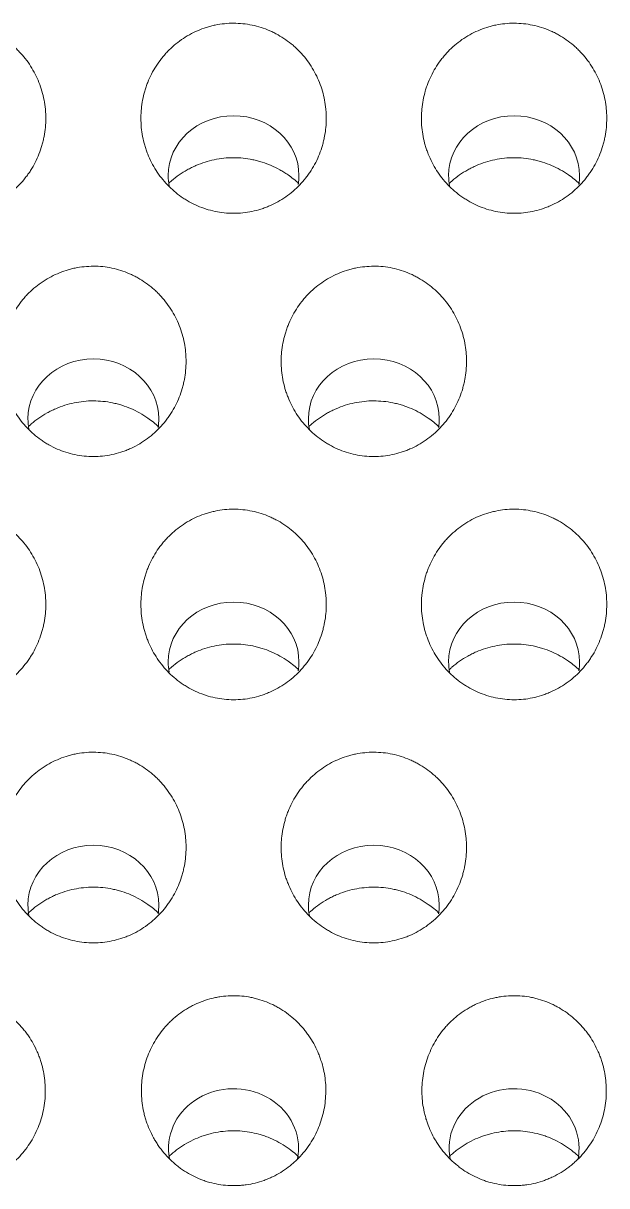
# Model space of a CAD drawing. Header units: inches. Extents: x 3778 to 56227, y -16914 to 35091.
# Drawn here: x 42141.05 to 42147.27, y -12658.68 to -12646.31 of the extents above; entities that cross this region are included whole.
import ezdxf

# ---------------------------------------------------------------- set-up
doc = ezdxf.new("R2010")
doc.units = ezdxf.units.IN
doc.header["$LTSCALE"] = 100
doc.header["$MEASUREMENT"] = 0
doc.layers.add('2-con', color=2, linetype='Continuous')
doc.layers.add('mark-B', color=2, linetype='Continuous', lineweight=20)

# ---------------------------------------------------------------- blocks, each defined once
blk = doc.blocks.new('무풍1WAY 대형')
at = {"layer": 'mark-B'}
for centre, major_axis, start_param, end_param in [((537.771, -420.674), (-0.692, 0), 6.085561, 6.283185), ((537.771, -420.674), (-0.692, 0), 0, 3.317029), ((540.759, -420.674), (-0.692, 0), 6.085561, 6.283185), ((540.759, -420.674), (-0.692, 0), 0, 3.317029), ((539.265, -423.261), (0.697, 0), 2.992467, 3.141596), ((539.265, -423.261), (0.697, 0), 0, 0.17534), ((542.252, -423.261), (0.697, 0), 2.992467, 3.141596), ((542.252, -423.261), (0.697, 0), 0, 0.17534), ((539.265, -423.261), (0.697, 0), 3.141596, 6.283185), ((542.252, -423.261), (0.697, 0), 3.141596, 6.283185), ((537.771, -425.848), (0.697, 0), 2.99256, 3.141588), ((537.771, -425.848), (0.697, 0), 0, 0.175044), ((540.759, -425.848), (0.697, 0), 2.99256, 3.141588), ((540.759, -425.848), (0.697, 0), 0, 0.175044), ((537.771, -425.848), (0.697, 0), 3.141596, 6.283185), ((540.759, -425.848), (0.697, 0), 3.141596, 6.283185), ((539.265, -428.435), (0.697, 0), 2.992662, 3.141596), ((539.265, -428.435), (0.697, 0), 0, 0.174654), ((542.252, -428.435), (0.697, 0), 2.992662, 3.141596), ((542.252, -428.435), (0.697, 0), 0, 0.174654), ((539.265, -428.435), (0.697, 0), 3.141596, 6.283185), ((542.252, -428.435), (0.697, 0), 3.141596, 6.283185), ((537.771, -431.023), (0.697, 0), 2.992763, 3.141596), ((537.771, -431.023), (0.697, 0), 0, 0.174358), ((540.759, -431.023), (0.697, 0), 2.992763, 3.141596), ((540.759, -431.023), (0.697, 0), 0, 0.174358), ((537.771, -431.023), (0.697, 0), 3.141596, 6.283185), ((540.759, -431.023), (0.697, 0), 3.141596, 6.283185)]:
    blk.add_ellipse(centre, major_axis=major_axis, ratio=0.913545, start_param=start_param, end_param=end_param, dxfattribs=at)
for points, knots in [([(536.79, -421.226), (536.787, -421.291), (536.791, -421.42), (536.82, -421.546), (536.845, -421.623), (536.85, -421.639), (536.862, -421.669), (536.881, -421.714), (536.916, -421.787), (536.95, -421.842), (536.978, -421.882), (536.988, -421.895), (537.007, -421.921), (537.018, -421.934), (537.07, -421.997), (537.117, -422.042), (537.193, -422.103), (537.219, -422.122), (537.261, -422.149), (537.275, -422.158), (537.303, -422.174), (537.318, -422.182), (537.391, -422.22), (537.451, -422.243), (537.53, -422.265), (537.546, -422.269), (537.578, -422.276), (537.594, -422.28), (537.643, -422.288), (537.676, -422.292), (537.774, -422.298), (537.839, -422.296), (537.921, -422.284), (537.937, -422.282), (537.969, -422.275), (538.017, -422.265), (538.096, -422.241), (538.156, -422.216), (538.2, -422.195), (538.215, -422.187), (538.244, -422.171), (538.258, -422.163), (538.328, -422.12), (538.38, -422.081), (538.44, -422.026), (538.452, -422.014), (538.475, -421.991), (538.486, -421.979), (538.519, -421.942), (538.539, -421.917), (538.596, -421.838), (538.629, -421.782), (538.684, -421.663), (538.706, -421.602), (538.73, -421.508), (538.736, -421.476), (538.746, -421.412), (538.75, -421.379), (538.755, -421.282), (538.753, -421.217), (538.741, -421.121), (538.735, -421.089), (538.724, -421.041), (538.72, -421.025), (538.712, -420.994), (538.707, -420.978), (538.682, -420.901), (538.656, -420.842), (538.617, -420.771), (538.608, -420.757), (538.591, -420.729), (538.582, -420.715), (538.554, -420.675), (538.535, -420.649), (538.472, -420.574), (538.425, -420.529), (538.361, -420.478), (538.348, -420.468), (538.322, -420.448), (538.281, -420.421), (538.211, -420.38), (538.151, -420.353), (538.106, -420.335), (538.09, -420.329), (538.059, -420.319), (538.043, -420.314), (537.964, -420.292), (537.899, -420.281), (537.801, -420.275), (537.768, -420.274), (537.719, -420.276), (537.702, -420.277), (537.67, -420.28), (537.653, -420.282), (537.572, -420.293), (537.509, -420.309), (537.431, -420.337), (537.416, -420.343), (537.386, -420.356), (537.341, -420.376), (537.269, -420.415), (537.215, -420.452), (537.176, -420.481), (537.163, -420.491), (537.138, -420.513), (537.126, -420.524), (537.065, -420.579), (537.022, -420.628), (536.965, -420.707), (536.947, -420.734), (536.914, -420.791), (536.899, -420.82), (536.858, -420.908), (536.836, -420.969), (536.812, -421.064), (536.806, -421.096), (536.796, -421.16), (536.792, -421.193), (536.79, -421.226)], [0, 0, 0, 0, 0.03125, 0.0625, 0.0625, 0.070313, 0.070313, 0.078125, 0.09375, 0.109375, 0.109375, 0.117188, 0.117188, 0.125, 0.125, 0.15625, 0.15625, 0.171875, 0.171875, 0.179688, 0.179688, 0.1875, 0.1875, 0.21875, 0.21875, 0.226563, 0.226563, 0.234375, 0.234375, 0.25, 0.25, 0.28125, 0.28125, 0.289063, 0.289063, 0.296875, 0.3125, 0.328125, 0.328125, 0.335938, 0.335938, 0.34375, 0.34375, 0.375, 0.375, 0.382813, 0.382813, 0.390625, 0.390625, 0.40625, 0.40625, 0.4375, 0.4375, 0.46875, 0.46875, 0.484375, 0.484375, 0.5, 0.5, 0.53125, 0.53125, 0.546875, 0.546875, 0.554688, 0.554688, 0.5625, 0.5625, 0.59375, 0.59375, 0.601562, 0.601562, 0.609375, 0.609375, 0.625, 0.625, 0.65625, 0.65625, 0.664062, 0.664062, 0.671875, 0.6875, 0.703125, 0.703125, 0.710937, 0.710937, 0.71875, 0.71875, 0.75, 0.75, 0.765625, 0.765625, 0.773437, 0.773437, 0.78125, 0.78125, 0.8125, 0.8125, 0.820312, 0.820312, 0.828125, 0.84375, 0.859375, 0.859375, 0.867187, 0.867187, 0.875, 0.875, 0.90625, 0.90625, 0.921875, 0.921875, 0.9375, 0.9375, 0.96875, 0.96875, 0.984375, 0.984375, 1, 1, 1, 1]), ([(539.778, -421.226), (539.774, -421.291), (539.779, -421.42), (539.807, -421.546), (539.833, -421.623), (539.838, -421.639), (539.85, -421.669), (539.868, -421.714), (539.904, -421.787), (539.938, -421.842), (539.966, -421.882), (539.975, -421.895), (539.995, -421.921), (540.005, -421.934), (540.058, -421.997), (540.105, -422.042), (540.181, -422.103), (540.207, -422.122), (540.248, -422.149), (540.262, -422.158), (540.291, -422.174), (540.305, -422.182), (540.378, -422.22), (540.439, -422.243), (540.518, -422.265), (540.534, -422.269), (540.566, -422.276), (540.582, -422.28), (540.631, -422.288), (540.663, -422.292), (540.761, -422.298), (540.826, -422.296), (540.908, -422.284), (540.925, -422.282), (540.957, -422.275), (541.005, -422.265), (541.083, -422.241), (541.143, -422.216), (541.188, -422.195), (541.203, -422.187), (541.232, -422.171), (541.246, -422.163), (541.316, -422.12), (541.368, -422.081), (541.428, -422.026), (541.439, -422.014), (541.462, -421.991), (541.473, -421.979), (541.506, -421.942), (541.526, -421.917), (541.584, -421.838), (541.617, -421.782), (541.672, -421.663), (541.694, -421.602), (541.717, -421.508), (541.724, -421.476), (541.734, -421.412), (541.737, -421.379), (541.743, -421.282), (541.741, -421.217), (541.728, -421.121), (541.723, -421.089), (541.712, -421.041), (541.708, -421.025), (541.699, -420.994), (541.694, -420.978), (541.669, -420.901), (541.643, -420.842), (541.604, -420.771), (541.596, -420.757), (541.579, -420.729), (541.57, -420.715), (541.542, -420.675), (541.522, -420.649), (541.459, -420.574), (541.413, -420.529), (541.349, -420.478), (541.336, -420.468), (541.309, -420.448), (541.269, -420.421), (541.198, -420.38), (541.139, -420.353), (541.093, -420.335), (541.078, -420.329), (541.046, -420.319), (541.031, -420.314), (540.951, -420.292), (540.887, -420.281), (540.789, -420.275), (540.756, -420.274), (540.706, -420.276), (540.69, -420.277), (540.657, -420.28), (540.641, -420.282), (540.56, -420.293), (540.496, -420.309), (540.419, -420.337), (540.404, -420.343), (540.373, -420.356), (540.328, -420.376), (540.256, -420.415), (540.203, -420.452), (540.163, -420.481), (540.151, -420.491), (540.125, -420.513), (540.113, -420.524), (540.053, -420.579), (540.01, -420.628), (539.953, -420.707), (539.935, -420.734), (539.901, -420.791), (539.886, -420.82), (539.845, -420.908), (539.824, -420.969), (539.8, -421.064), (539.793, -421.096), (539.783, -421.16), (539.78, -421.193), (539.778, -421.226)], [0, 0, 0, 0, 0.03125, 0.0625, 0.0625, 0.070312, 0.070312, 0.078125, 0.09375, 0.109375, 0.109375, 0.117187, 0.117187, 0.125, 0.125, 0.15625, 0.15625, 0.171875, 0.171875, 0.179687, 0.179687, 0.1875, 0.1875, 0.21875, 0.21875, 0.226562, 0.226562, 0.234375, 0.234375, 0.25, 0.25, 0.28125, 0.28125, 0.289062, 0.289062, 0.296875, 0.3125, 0.328125, 0.328125, 0.335937, 0.335937, 0.34375, 0.34375, 0.375, 0.375, 0.382812, 0.382812, 0.390625, 0.390625, 0.40625, 0.40625, 0.4375, 0.4375, 0.46875, 0.46875, 0.484375, 0.484375, 0.5, 0.5, 0.53125, 0.53125, 0.546875, 0.546875, 0.554687, 0.554687, 0.5625, 0.5625, 0.59375, 0.59375, 0.601562, 0.601562, 0.609375, 0.609375, 0.625, 0.625, 0.65625, 0.65625, 0.664063, 0.664063, 0.671875, 0.6875, 0.703125, 0.703125, 0.710938, 0.710938, 0.71875, 0.71875, 0.75, 0.75, 0.765625, 0.765625, 0.773437, 0.773437, 0.78125, 0.78125, 0.8125, 0.8125, 0.820312, 0.820312, 0.828125, 0.84375, 0.859375, 0.859375, 0.867187, 0.867187, 0.875, 0.875, 0.90625, 0.90625, 0.921875, 0.921875, 0.9375, 0.9375, 0.96875, 0.96875, 0.984375, 0.984375, 1, 1, 1, 1]), ([(542.766, -421.226), (542.762, -421.291), (542.767, -421.42), (542.795, -421.546), (542.82, -421.623), (542.826, -421.639), (542.837, -421.669), (542.856, -421.714), (542.891, -421.787), (542.926, -421.842), (542.953, -421.882), (542.963, -421.895), (542.982, -421.921), (542.993, -421.934), (543.046, -421.997), (543.092, -422.042), (543.168, -422.103), (543.195, -422.122), (543.236, -422.149), (543.25, -422.158), (543.278, -422.174), (543.293, -422.182), (543.366, -422.22), (543.426, -422.243), (543.505, -422.265), (543.521, -422.269), (543.553, -422.276), (543.569, -422.28), (543.618, -422.288), (543.651, -422.292), (543.749, -422.298), (543.814, -422.296), (543.896, -422.284), (543.912, -422.282), (543.944, -422.275), (543.993, -422.265), (544.071, -422.241), (544.131, -422.216), (544.175, -422.195), (544.19, -422.187), (544.219, -422.171), (544.233, -422.163), (544.303, -422.12), (544.355, -422.081), (544.415, -422.026), (544.427, -422.014), (544.45, -421.991), (544.461, -421.979), (544.494, -421.942), (544.514, -421.917), (544.571, -421.838), (544.604, -421.782), (544.66, -421.663), (544.681, -421.602), (544.705, -421.508), (544.711, -421.476), (544.721, -421.412), (544.725, -421.379), (544.73, -421.282), (544.728, -421.217), (544.716, -421.121), (544.71, -421.089), (544.699, -421.041), (544.695, -421.025), (544.687, -420.994), (544.682, -420.978), (544.657, -420.901), (544.631, -420.842), (544.592, -420.771), (544.583, -420.757), (544.566, -420.729), (544.557, -420.715), (544.529, -420.675), (544.51, -420.649), (544.447, -420.574), (544.401, -420.529), (544.337, -420.478), (544.323, -420.468), (544.297, -420.448), (544.256, -420.421), (544.186, -420.38), (544.126, -420.353), (544.081, -420.335), (544.065, -420.329), (544.034, -420.319), (544.018, -420.314), (543.939, -420.292), (543.874, -420.281), (543.776, -420.275), (543.744, -420.274), (543.694, -420.276), (543.677, -420.277), (543.645, -420.28), (543.628, -420.282), (543.547, -420.293), (543.484, -420.309), (543.407, -420.337), (543.391, -420.343), (543.361, -420.356), (543.316, -420.376), (543.244, -420.415), (543.19, -420.452), (543.151, -420.481), (543.138, -420.491), (543.113, -420.513), (543.101, -420.524), (543.041, -420.579), (542.997, -420.628), (542.94, -420.707), (542.922, -420.734), (542.889, -420.791), (542.874, -420.82), (542.833, -420.908), (542.811, -420.969), (542.787, -421.064), (542.781, -421.096), (542.771, -421.16), (542.767, -421.193), (542.766, -421.226)], [0, 0, 0, 0, 0.03125, 0.0625, 0.0625, 0.070313, 0.070313, 0.078125, 0.09375, 0.109375, 0.109375, 0.117188, 0.117188, 0.125, 0.125, 0.15625, 0.15625, 0.171875, 0.171875, 0.179688, 0.179688, 0.1875, 0.1875, 0.21875, 0.21875, 0.226563, 0.226563, 0.234375, 0.234375, 0.25, 0.25, 0.28125, 0.28125, 0.289063, 0.289063, 0.296875, 0.3125, 0.328125, 0.328125, 0.335938, 0.335938, 0.34375, 0.34375, 0.375, 0.375, 0.382813, 0.382813, 0.390625, 0.390625, 0.40625, 0.40625, 0.4375, 0.4375, 0.46875, 0.46875, 0.484375, 0.484375, 0.5, 0.5, 0.53125, 0.53125, 0.546875, 0.546875, 0.554688, 0.554688, 0.5625, 0.5625, 0.59375, 0.59375, 0.601563, 0.601563, 0.609375, 0.609375, 0.625, 0.625, 0.65625, 0.65625, 0.664063, 0.664063, 0.671875, 0.6875, 0.703125, 0.703125, 0.710938, 0.710938, 0.71875, 0.71875, 0.75, 0.75, 0.765625, 0.765625, 0.773438, 0.773438, 0.78125, 0.78125, 0.8125, 0.8125, 0.820313, 0.820313, 0.828125, 0.84375, 0.859375, 0.859375, 0.867188, 0.867188, 0.875, 0.875, 0.90625, 0.90625, 0.921875, 0.921875, 0.9375, 0.9375, 0.96875, 0.96875, 0.984375, 0.984375, 1, 1, 1, 1]), ([(538.459, -420.586), (538.458, -420.587), (538.457, -420.588), (538.444, -420.601), (538.431, -420.612), (538.405, -420.634), (538.391, -420.645), (538.323, -420.696), (538.265, -420.732), (538.173, -420.775), (538.141, -420.789), (538.092, -420.806), (538.076, -420.811), (538.043, -420.821), (538.026, -420.826), (537.943, -420.846), (537.876, -420.856), (537.773, -420.859), (537.738, -420.859), (537.67, -420.854), (537.602, -420.846), (537.535, -420.831), (537.486, -420.818), (537.47, -420.813), (537.437, -420.802), (537.421, -420.796), (537.341, -420.764), (537.28, -420.733), (537.194, -420.677), (537.167, -420.657), (537.119, -420.619), (537.098, -420.601), (537.079, -420.583)], [0, 0, 0, 0, 0.002699, 0.002699, 0.036433, 0.036433, 0.070167, 0.070167, 0.205101, 0.205101, 0.272568, 0.272568, 0.306302, 0.306302, 0.340035, 0.340035, 0.47497, 0.47497, 0.542437, 0.542437, 0.609904, 0.677372, 0.677372, 0.711105, 0.711105, 0.744839, 0.744839, 0.879773, 0.879773, 0.94724, 0.94724, 1, 1, 1, 1]), ([(541.447, -420.586), (541.446, -420.587), (541.445, -420.588), (541.432, -420.601), (541.419, -420.612), (541.392, -420.634), (541.379, -420.645), (541.31, -420.696), (541.252, -420.732), (541.16, -420.775), (541.129, -420.789), (541.08, -420.806), (541.063, -420.811), (541.031, -420.821), (541.014, -420.826), (540.931, -420.846), (540.863, -420.856), (540.761, -420.859), (540.726, -420.859), (540.657, -420.854), (540.589, -420.846), (540.523, -420.831), (540.473, -420.818), (540.457, -420.813), (540.424, -420.802), (540.408, -420.796), (540.328, -420.764), (540.268, -420.733), (540.182, -420.677), (540.154, -420.657), (540.106, -420.619), (540.086, -420.601), (540.067, -420.583)], [0, 0, 0, 0, 0.002699, 0.002699, 0.036433, 0.036433, 0.070167, 0.070167, 0.205101, 0.205101, 0.272568, 0.272568, 0.306302, 0.306302, 0.340035, 0.340035, 0.47497, 0.47497, 0.542437, 0.542437, 0.609904, 0.677372, 0.677372, 0.711105, 0.711105, 0.744839, 0.744839, 0.879773, 0.879773, 0.94724, 0.94724, 1, 1, 1, 1]), ([(539.265, -422.858), (539.198, -422.858), (539.133, -422.865), (539.037, -422.885), (539.005, -422.893), (538.957, -422.908), (538.942, -422.913), (538.911, -422.925), (538.895, -422.931), (538.82, -422.964), (538.763, -422.996), (538.682, -423.053), (538.656, -423.073), (538.606, -423.116), (538.559, -423.161), (538.516, -423.21), (538.486, -423.249), (538.476, -423.262), (538.457, -423.289), (538.448, -423.303), (538.404, -423.372), (538.374, -423.43), (538.338, -423.521), (538.328, -423.552), (538.314, -423.599), (538.31, -423.615), (538.302, -423.647), (538.299, -423.663), (538.284, -423.743), (538.278, -423.807), (538.278, -423.889), (538.278, -423.905), (538.279, -423.938), (538.281, -423.954), (538.285, -424.003), (538.29, -424.035), (538.308, -424.131), (538.326, -424.193), (538.362, -424.285), (538.376, -424.315), (538.405, -424.373), (538.422, -424.401), (538.474, -424.483), (538.514, -424.535), (538.571, -424.595), (538.583, -424.606), (538.607, -424.629), (538.643, -424.662), (538.707, -424.712), (538.763, -424.747), (538.806, -424.771), (538.82, -424.779), (538.85, -424.793), (538.865, -424.8), (538.941, -424.833), (539.003, -424.853), (539.1, -424.873), (539.132, -424.878), (539.198, -424.885), (539.231, -424.887), (539.33, -424.887), (539.395, -424.88), (539.476, -424.864), (539.493, -424.86), (539.525, -424.851), (539.572, -424.838), (539.649, -424.809), (539.708, -424.78), (539.765, -424.748), (539.793, -424.73), (539.874, -424.673), (539.924, -424.631), (539.98, -424.572), (539.991, -424.56), (540.013, -424.535), (540.023, -424.522), (540.054, -424.483), (540.073, -424.456), (540.125, -424.374), (540.155, -424.316), (540.185, -424.24), (540.191, -424.224), (540.202, -424.193), (540.216, -424.146), (540.235, -424.067), (540.244, -424.003), (540.249, -423.955), (540.25, -423.938), (540.252, -423.906), (540.252, -423.889), (540.252, -423.807), (540.246, -423.743), (540.228, -423.647), (540.22, -423.615), (540.207, -423.568), (540.202, -423.552), (540.191, -423.521), (540.185, -423.506), (540.155, -423.43), (540.126, -423.372), (540.074, -423.29), (540.055, -423.263), (540.014, -423.211), (539.993, -423.186), (539.925, -423.115), (539.876, -423.072), (539.808, -423.025), (539.795, -423.016), (539.767, -422.998), (539.752, -422.99), (539.709, -422.966), (539.68, -422.951), (539.59, -422.912), (539.527, -422.892), (539.397, -422.865), (539.331, -422.858), (539.265, -422.858)], [0, 0, 0, 0, 0.03125, 0.03125, 0.046875, 0.046875, 0.054688, 0.054688, 0.0625, 0.0625, 0.09375, 0.09375, 0.109375, 0.109375, 0.125, 0.140625, 0.140625, 0.148438, 0.148438, 0.15625, 0.15625, 0.1875, 0.1875, 0.203125, 0.203125, 0.210938, 0.210938, 0.21875, 0.21875, 0.25, 0.25, 0.257813, 0.257813, 0.265625, 0.265625, 0.28125, 0.28125, 0.3125, 0.3125, 0.328125, 0.328125, 0.34375, 0.34375, 0.375, 0.375, 0.382813, 0.382813, 0.390625, 0.40625, 0.421875, 0.421875, 0.429688, 0.429688, 0.4375, 0.4375, 0.46875, 0.46875, 0.484375, 0.484375, 0.5, 0.5, 0.53125, 0.53125, 0.539063, 0.539063, 0.546875, 0.5625, 0.578125, 0.578125, 0.59375, 0.59375, 0.625, 0.625, 0.632813, 0.632813, 0.640625, 0.640625, 0.65625, 0.65625, 0.6875, 0.6875, 0.695313, 0.695313, 0.703125, 0.71875, 0.734375, 0.734375, 0.742188, 0.742188, 0.75, 0.75, 0.78125, 0.78125, 0.796875, 0.796875, 0.804688, 0.804688, 0.8125, 0.8125, 0.84375, 0.84375, 0.859375, 0.859375, 0.875, 0.875, 0.90625, 0.90625, 0.914063, 0.914063, 0.921875, 0.921875, 0.9375, 0.9375, 0.96875, 0.96875, 1, 1, 1, 1]), ([(542.252, -422.858), (542.186, -422.858), (542.12, -422.865), (542.024, -422.885), (541.992, -422.893), (541.945, -422.908), (541.929, -422.913), (541.898, -422.925), (541.883, -422.931), (541.808, -422.964), (541.75, -422.996), (541.67, -423.053), (541.643, -423.073), (541.594, -423.116), (541.546, -423.161), (541.503, -423.21), (541.473, -423.249), (541.463, -423.262), (541.445, -423.289), (541.435, -423.303), (541.391, -423.372), (541.362, -423.43), (541.326, -423.521), (541.315, -423.552), (541.302, -423.599), (541.297, -423.615), (541.29, -423.647), (541.286, -423.663), (541.271, -423.743), (541.265, -423.807), (541.265, -423.889), (541.265, -423.905), (541.267, -423.938), (541.268, -423.954), (541.273, -424.003), (541.277, -424.035), (541.296, -424.131), (541.314, -424.193), (541.35, -424.285), (541.363, -424.315), (541.393, -424.373), (541.409, -424.401), (541.462, -424.483), (541.502, -424.535), (541.559, -424.595), (541.57, -424.606), (541.594, -424.629), (541.631, -424.662), (541.695, -424.712), (541.75, -424.747), (541.793, -424.771), (541.808, -424.779), (541.838, -424.793), (541.853, -424.8), (541.928, -424.833), (541.991, -424.853), (542.087, -424.873), (542.12, -424.878), (542.186, -424.885), (542.219, -424.887), (542.318, -424.887), (542.383, -424.88), (542.464, -424.864), (542.48, -424.86), (542.512, -424.851), (542.56, -424.838), (542.636, -424.809), (542.695, -424.78), (542.753, -424.748), (542.781, -424.73), (542.862, -424.673), (542.911, -424.631), (542.968, -424.572), (542.979, -424.56), (543.001, -424.535), (543.011, -424.522), (543.042, -424.483), (543.06, -424.456), (543.113, -424.374), (543.143, -424.316), (543.173, -424.24), (543.179, -424.224), (543.189, -424.193), (543.204, -424.146), (543.223, -424.067), (543.232, -424.003), (543.236, -423.955), (543.238, -423.938), (543.239, -423.906), (543.24, -423.889), (543.24, -423.807), (543.233, -423.743), (543.215, -423.647), (543.208, -423.615), (543.194, -423.568), (543.189, -423.552), (543.179, -423.521), (543.173, -423.506), (543.143, -423.43), (543.114, -423.372), (543.061, -423.29), (543.042, -423.263), (543.002, -423.211), (542.98, -423.186), (542.912, -423.115), (542.863, -423.072), (542.796, -423.025), (542.782, -423.016), (542.754, -422.998), (542.74, -422.99), (542.697, -422.966), (542.667, -422.951), (542.577, -422.912), (542.515, -422.892), (542.385, -422.865), (542.319, -422.858), (542.252, -422.858)], [0, 0, 0, 0, 0.03125, 0.03125, 0.046875, 0.046875, 0.054688, 0.054688, 0.0625, 0.0625, 0.09375, 0.09375, 0.109375, 0.109375, 0.125, 0.140625, 0.140625, 0.148438, 0.148438, 0.15625, 0.15625, 0.1875, 0.1875, 0.203125, 0.203125, 0.210938, 0.210938, 0.21875, 0.21875, 0.25, 0.25, 0.257813, 0.257813, 0.265625, 0.265625, 0.28125, 0.28125, 0.3125, 0.3125, 0.328125, 0.328125, 0.34375, 0.34375, 0.375, 0.375, 0.382813, 0.382813, 0.390625, 0.40625, 0.421875, 0.421875, 0.429688, 0.429688, 0.4375, 0.4375, 0.46875, 0.46875, 0.484375, 0.484375, 0.5, 0.5, 0.53125, 0.53125, 0.539063, 0.539063, 0.546875, 0.5625, 0.578125, 0.578125, 0.59375, 0.59375, 0.625, 0.625, 0.632813, 0.632813, 0.640625, 0.640625, 0.65625, 0.65625, 0.6875, 0.6875, 0.695313, 0.695313, 0.703125, 0.71875, 0.734375, 0.734375, 0.742188, 0.742188, 0.75, 0.75, 0.78125, 0.78125, 0.796875, 0.796875, 0.804688, 0.804688, 0.8125, 0.8125, 0.84375, 0.84375, 0.859375, 0.859375, 0.875, 0.875, 0.90625, 0.90625, 0.914063, 0.914063, 0.921875, 0.921875, 0.9375, 0.9375, 0.96875, 0.96875, 1, 1, 1, 1]), ([(539.953, -423.181), (539.944, -423.189), (539.91, -423.219), (539.847, -423.268), (539.789, -423.305), (539.744, -423.33), (539.729, -423.338), (539.698, -423.353), (539.682, -423.361), (539.603, -423.395), (539.538, -423.416), (539.437, -423.437), (539.403, -423.442), (539.334, -423.449), (539.3, -423.451), (539.197, -423.451), (539.129, -423.444), (539.044, -423.427), (539.027, -423.423), (538.994, -423.414), (538.944, -423.4), (538.864, -423.37), (538.802, -423.339), (538.742, -423.306), (538.713, -423.287), (538.643, -423.239), (538.604, -423.207), (538.568, -423.173)], [0, 0, 0, 0, 0.023023, 0.090536, 0.158049, 0.158049, 0.191806, 0.191806, 0.225562, 0.225562, 0.360588, 0.360588, 0.428101, 0.428101, 0.495614, 0.495614, 0.630639, 0.630639, 0.664396, 0.664396, 0.698152, 0.765665, 0.833178, 0.833178, 0.900691, 0.900691, 1, 1, 1, 1]), ([(542.95, -423.172), (542.938, -423.183), (542.901, -423.217), (542.834, -423.268), (542.776, -423.305), (542.732, -423.33), (542.716, -423.338), (542.685, -423.353), (542.67, -423.361), (542.591, -423.395), (542.525, -423.416), (542.425, -423.437), (542.391, -423.442), (542.322, -423.449), (542.287, -423.451), (542.184, -423.451), (542.116, -423.444), (542.032, -423.427), (542.015, -423.423), (541.981, -423.414), (541.931, -423.4), (541.851, -423.37), (541.79, -423.339), (541.73, -423.306), (541.7, -423.287), (541.631, -423.239), (541.592, -423.207), (541.555, -423.173)], [0, 0, 0, 0, 0.031134, 0.098086, 0.165038, 0.165038, 0.198515, 0.198515, 0.231991, 0.231991, 0.365896, 0.365896, 0.432848, 0.432848, 0.499801, 0.499801, 0.633705, 0.633705, 0.667182, 0.667182, 0.700658, 0.76761, 0.834563, 0.834563, 0.901515, 0.901515, 1, 1, 1, 1]), ([(537.771, -425.445), (537.704, -425.445), (537.639, -425.452), (537.543, -425.472), (537.511, -425.481), (537.464, -425.496), (537.448, -425.501), (537.417, -425.513), (537.402, -425.519), (537.326, -425.552), (537.269, -425.584), (537.188, -425.64), (537.162, -425.66), (537.112, -425.703), (537.065, -425.748), (537.022, -425.798), (536.992, -425.836), (536.982, -425.849), (536.963, -425.876), (536.954, -425.89), (536.91, -425.959), (536.88, -426.017), (536.844, -426.108), (536.834, -426.139), (536.82, -426.186), (536.816, -426.202), (536.808, -426.234), (536.805, -426.249), (536.79, -426.329), (536.784, -426.394), (536.784, -426.475), (536.784, -426.492), (536.786, -426.524), (536.787, -426.541), (536.791, -426.59), (536.796, -426.622), (536.814, -426.717), (536.832, -426.78), (536.868, -426.871), (536.882, -426.901), (536.912, -426.959), (536.928, -426.987), (536.98, -427.07), (537.02, -427.121), (537.077, -427.181), (537.089, -427.192), (537.113, -427.215), (537.149, -427.248), (537.214, -427.298), (537.269, -427.333), (537.312, -427.357), (537.327, -427.364), (537.356, -427.379), (537.371, -427.386), (537.447, -427.419), (537.51, -427.439), (537.606, -427.459), (537.638, -427.464), (537.705, -427.471), (537.738, -427.473), (537.836, -427.473), (537.901, -427.466), (537.982, -427.449), (537.999, -427.445), (538.031, -427.437), (538.078, -427.423), (538.155, -427.395), (538.214, -427.366), (538.271, -427.334), (538.299, -427.316), (538.38, -427.259), (538.43, -427.217), (538.486, -427.158), (538.498, -427.146), (538.519, -427.121), (538.53, -427.108), (538.56, -427.069), (538.579, -427.042), (538.632, -426.96), (538.661, -426.902), (538.691, -426.826), (538.697, -426.811), (538.708, -426.78), (538.722, -426.733), (538.741, -426.654), (538.751, -426.59), (538.755, -426.541), (538.756, -426.525), (538.758, -426.492), (538.758, -426.476), (538.758, -426.394), (538.752, -426.329), (538.734, -426.234), (538.726, -426.202), (538.713, -426.155), (538.708, -426.139), (538.697, -426.108), (538.692, -426.093), (538.662, -426.017), (538.632, -425.959), (538.58, -425.877), (538.561, -425.85), (538.52, -425.798), (538.499, -425.773), (538.431, -425.702), (538.382, -425.66), (538.314, -425.613), (538.301, -425.604), (538.273, -425.586), (538.258, -425.577), (538.215, -425.553), (538.186, -425.539), (538.096, -425.5), (538.033, -425.48), (537.903, -425.452), (537.838, -425.445), (537.771, -425.445)], [0, 0, 0, 0, 0.03125, 0.03125, 0.046875, 0.046875, 0.054688, 0.054688, 0.0625, 0.0625, 0.09375, 0.09375, 0.109375, 0.109375, 0.125, 0.140625, 0.140625, 0.148438, 0.148438, 0.15625, 0.15625, 0.1875, 0.1875, 0.203125, 0.203125, 0.210938, 0.210938, 0.21875, 0.21875, 0.25, 0.25, 0.257813, 0.257813, 0.265625, 0.265625, 0.28125, 0.28125, 0.3125, 0.3125, 0.328125, 0.328125, 0.34375, 0.34375, 0.375, 0.375, 0.382812, 0.382812, 0.390625, 0.40625, 0.421875, 0.421875, 0.429687, 0.429687, 0.4375, 0.4375, 0.46875, 0.46875, 0.484375, 0.484375, 0.5, 0.5, 0.53125, 0.53125, 0.539062, 0.539062, 0.546875, 0.5625, 0.578125, 0.578125, 0.59375, 0.59375, 0.625, 0.625, 0.632812, 0.632812, 0.640625, 0.640625, 0.65625, 0.65625, 0.6875, 0.6875, 0.695312, 0.695312, 0.703125, 0.71875, 0.734375, 0.734375, 0.742188, 0.742188, 0.75, 0.75, 0.78125, 0.78125, 0.796875, 0.796875, 0.804688, 0.804688, 0.8125, 0.8125, 0.84375, 0.84375, 0.859375, 0.859375, 0.875, 0.875, 0.90625, 0.90625, 0.914063, 0.914063, 0.921875, 0.921875, 0.9375, 0.9375, 0.96875, 0.96875, 1, 1, 1, 1]), ([(540.759, -425.445), (540.692, -425.445), (540.627, -425.452), (540.53, -425.472), (540.499, -425.481), (540.451, -425.496), (540.436, -425.501), (540.405, -425.513), (540.389, -425.519), (540.314, -425.552), (540.257, -425.584), (540.176, -425.64), (540.15, -425.66), (540.1, -425.703), (540.053, -425.748), (540.01, -425.798), (539.98, -425.836), (539.97, -425.849), (539.951, -425.876), (539.942, -425.89), (539.897, -425.959), (539.868, -426.017), (539.832, -426.108), (539.821, -426.139), (539.808, -426.186), (539.804, -426.202), (539.796, -426.234), (539.793, -426.249), (539.777, -426.329), (539.771, -426.394), (539.771, -426.475), (539.772, -426.492), (539.773, -426.524), (539.774, -426.541), (539.779, -426.59), (539.784, -426.622), (539.802, -426.717), (539.82, -426.78), (539.856, -426.871), (539.869, -426.901), (539.899, -426.959), (539.915, -426.987), (539.968, -427.07), (540.008, -427.121), (540.065, -427.181), (540.077, -427.192), (540.1, -427.215), (540.137, -427.248), (540.201, -427.298), (540.257, -427.333), (540.3, -427.357), (540.314, -427.364), (540.344, -427.379), (540.359, -427.386), (540.435, -427.419), (540.497, -427.439), (540.593, -427.459), (540.626, -427.464), (540.692, -427.471), (540.725, -427.473), (540.824, -427.473), (540.889, -427.466), (540.97, -427.449), (540.986, -427.445), (541.018, -427.437), (541.066, -427.423), (541.143, -427.395), (541.201, -427.366), (541.259, -427.334), (541.287, -427.316), (541.368, -427.259), (541.417, -427.217), (541.474, -427.158), (541.485, -427.146), (541.507, -427.121), (541.517, -427.108), (541.548, -427.069), (541.567, -427.042), (541.619, -426.96), (541.649, -426.902), (541.679, -426.826), (541.685, -426.811), (541.695, -426.78), (541.71, -426.733), (541.729, -426.654), (541.738, -426.59), (541.743, -426.541), (541.744, -426.525), (541.745, -426.492), (541.746, -426.476), (541.746, -426.394), (541.74, -426.329), (541.722, -426.234), (541.714, -426.202), (541.7, -426.155), (541.695, -426.139), (541.685, -426.108), (541.679, -426.093), (541.649, -426.017), (541.62, -425.959), (541.567, -425.877), (541.548, -425.85), (541.508, -425.798), (541.486, -425.773), (541.419, -425.702), (541.369, -425.66), (541.302, -425.613), (541.288, -425.604), (541.26, -425.586), (541.246, -425.577), (541.203, -425.553), (541.174, -425.539), (541.084, -425.5), (541.021, -425.48), (540.891, -425.452), (540.825, -425.445), (540.759, -425.445)], [0, 0, 0, 0, 0.03125, 0.03125, 0.046875, 0.046875, 0.054687, 0.054687, 0.0625, 0.0625, 0.09375, 0.09375, 0.109375, 0.109375, 0.125, 0.140625, 0.140625, 0.148437, 0.148437, 0.15625, 0.15625, 0.1875, 0.1875, 0.203125, 0.203125, 0.210937, 0.210937, 0.21875, 0.21875, 0.25, 0.25, 0.257812, 0.257812, 0.265625, 0.265625, 0.28125, 0.28125, 0.3125, 0.3125, 0.328125, 0.328125, 0.34375, 0.34375, 0.375, 0.375, 0.382812, 0.382812, 0.390625, 0.40625, 0.421875, 0.421875, 0.429687, 0.429687, 0.4375, 0.4375, 0.46875, 0.46875, 0.484375, 0.484375, 0.5, 0.5, 0.53125, 0.53125, 0.539062, 0.539062, 0.546875, 0.5625, 0.578125, 0.578125, 0.59375, 0.59375, 0.625, 0.625, 0.632812, 0.632812, 0.640625, 0.640625, 0.65625, 0.65625, 0.6875, 0.6875, 0.695312, 0.695312, 0.703125, 0.71875, 0.734375, 0.734375, 0.742187, 0.742187, 0.75, 0.75, 0.78125, 0.78125, 0.796875, 0.796875, 0.804687, 0.804687, 0.8125, 0.8125, 0.84375, 0.84375, 0.859375, 0.859375, 0.875, 0.875, 0.90625, 0.90625, 0.914062, 0.914062, 0.921875, 0.921875, 0.9375, 0.9375, 0.96875, 0.96875, 1, 1, 1, 1]), ([(543.746, -425.445), (543.68, -425.445), (543.614, -425.452), (543.518, -425.472), (543.486, -425.481), (543.439, -425.496), (543.423, -425.501), (543.392, -425.513), (543.377, -425.519), (543.301, -425.552), (543.244, -425.584), (543.164, -425.64), (543.137, -425.66), (543.087, -425.703), (543.04, -425.748), (542.997, -425.798), (542.967, -425.836), (542.957, -425.849), (542.938, -425.876), (542.929, -425.89), (542.885, -425.959), (542.855, -426.017), (542.82, -426.108), (542.809, -426.139), (542.795, -426.186), (542.791, -426.202), (542.784, -426.234), (542.78, -426.249), (542.765, -426.329), (542.759, -426.394), (542.759, -426.475), (542.759, -426.492), (542.761, -426.524), (542.762, -426.541), (542.767, -426.59), (542.771, -426.622), (542.789, -426.717), (542.807, -426.78), (542.843, -426.871), (542.857, -426.901), (542.887, -426.959), (542.903, -426.987), (542.955, -427.07), (542.996, -427.121), (543.052, -427.181), (543.064, -427.192), (543.088, -427.215), (543.124, -427.248), (543.189, -427.298), (543.244, -427.333), (543.287, -427.357), (543.302, -427.364), (543.331, -427.379), (543.347, -427.386), (543.422, -427.419), (543.485, -427.439), (543.581, -427.459), (543.614, -427.464), (543.68, -427.471), (543.713, -427.473), (543.811, -427.473), (543.877, -427.466), (543.958, -427.449), (543.974, -427.445), (544.006, -427.437), (544.053, -427.423), (544.13, -427.395), (544.189, -427.366), (544.246, -427.334), (544.275, -427.316), (544.355, -427.259), (544.405, -427.217), (544.462, -427.158), (544.473, -427.146), (544.494, -427.121), (544.505, -427.108), (544.535, -427.069), (544.554, -427.042), (544.607, -426.96), (544.636, -426.902), (544.667, -426.826), (544.672, -426.811), (544.683, -426.78), (544.698, -426.733), (544.716, -426.654), (544.726, -426.59), (544.73, -426.541), (544.731, -426.525), (544.733, -426.492), (544.733, -426.476), (544.733, -426.394), (544.727, -426.329), (544.709, -426.234), (544.702, -426.202), (544.688, -426.155), (544.683, -426.139), (544.672, -426.108), (544.667, -426.093), (544.637, -426.017), (544.607, -425.959), (544.555, -425.877), (544.536, -425.85), (544.495, -425.798), (544.474, -425.773), (544.406, -425.702), (544.357, -425.66), (544.289, -425.613), (544.276, -425.604), (544.248, -425.586), (544.234, -425.577), (544.19, -425.553), (544.161, -425.539), (544.071, -425.5), (544.009, -425.48), (543.878, -425.452), (543.813, -425.445), (543.746, -425.445)], [0, 0, 0, 0, 0.03125, 0.03125, 0.046875, 0.046875, 0.054688, 0.054688, 0.0625, 0.0625, 0.09375, 0.09375, 0.109375, 0.109375, 0.125, 0.140625, 0.140625, 0.148438, 0.148438, 0.15625, 0.15625, 0.1875, 0.1875, 0.203125, 0.203125, 0.210938, 0.210938, 0.21875, 0.21875, 0.25, 0.25, 0.257813, 0.257813, 0.265625, 0.265625, 0.28125, 0.28125, 0.3125, 0.3125, 0.328125, 0.328125, 0.34375, 0.34375, 0.375, 0.375, 0.382813, 0.382813, 0.390625, 0.40625, 0.421875, 0.421875, 0.429688, 0.429688, 0.4375, 0.4375, 0.46875, 0.46875, 0.484375, 0.484375, 0.5, 0.5, 0.53125, 0.53125, 0.539063, 0.539063, 0.546875, 0.5625, 0.578125, 0.578125, 0.59375, 0.59375, 0.625, 0.625, 0.632813, 0.632813, 0.640625, 0.640625, 0.65625, 0.65625, 0.6875, 0.6875, 0.695313, 0.695313, 0.703125, 0.71875, 0.734375, 0.734375, 0.742188, 0.742188, 0.75, 0.75, 0.78125, 0.78125, 0.796875, 0.796875, 0.804687, 0.804687, 0.8125, 0.8125, 0.84375, 0.84375, 0.859375, 0.859375, 0.875, 0.875, 0.90625, 0.90625, 0.914062, 0.914062, 0.921875, 0.921875, 0.9375, 0.9375, 0.96875, 0.96875, 1, 1, 1, 1]), ([(538.459, -425.768), (538.45, -425.776), (538.416, -425.807), (538.353, -425.856), (538.295, -425.892), (538.25, -425.917), (538.235, -425.925), (538.204, -425.941), (538.188, -425.948), (538.109, -425.982), (538.044, -426.003), (537.943, -426.024), (537.909, -426.029), (537.84, -426.036), (537.806, -426.038), (537.703, -426.038), (537.635, -426.031), (537.55, -426.014), (537.533, -426.01), (537.5, -426.001), (537.45, -425.987), (537.37, -425.957), (537.309, -425.927), (537.249, -425.893), (537.219, -425.875), (537.15, -425.826), (537.111, -425.794), (537.074, -425.76)], [0, 0, 0, 0, 0.023279, 0.090755, 0.158232, 0.158232, 0.19197, 0.19197, 0.225708, 0.225708, 0.360661, 0.360661, 0.428137, 0.428137, 0.495614, 0.495614, 0.630567, 0.630567, 0.664305, 0.664305, 0.698043, 0.76552, 0.832996, 0.832996, 0.900472, 0.900472, 1, 1, 1, 1]), ([(541.446, -425.768), (541.438, -425.776), (541.403, -425.807), (541.34, -425.856), (541.282, -425.892), (541.238, -425.917), (541.222, -425.925), (541.191, -425.941), (541.176, -425.948), (541.097, -425.982), (541.032, -426.003), (540.931, -426.024), (540.897, -426.029), (540.828, -426.036), (540.793, -426.038), (540.691, -426.038), (540.622, -426.031), (540.538, -426.014), (540.521, -426.01), (540.488, -426.001), (540.438, -425.987), (540.358, -425.957), (540.296, -425.927), (540.236, -425.893), (540.207, -425.875), (540.137, -425.826), (540.098, -425.794), (540.062, -425.76)], [0, 0, 0, 0, 0.023279, 0.090755, 0.158232, 0.158232, 0.19197, 0.19197, 0.225708, 0.225708, 0.360661, 0.360661, 0.428137, 0.428137, 0.495614, 0.495614, 0.630567, 0.630567, 0.664305, 0.664305, 0.698043, 0.76552, 0.832996, 0.832996, 0.900472, 0.900472, 1, 1, 1, 1]), ([(539.265, -428.033), (539.198, -428.033), (539.133, -428.04), (539.037, -428.06), (539.005, -428.068), (538.958, -428.083), (538.942, -428.089), (538.911, -428.1), (538.896, -428.107), (538.82, -428.139), (538.763, -428.171), (538.682, -428.228), (538.656, -428.248), (538.606, -428.291), (538.559, -428.336), (538.516, -428.385), (538.486, -428.423), (538.476, -428.437), (538.457, -428.463), (538.448, -428.477), (538.404, -428.546), (538.374, -428.604), (538.338, -428.695), (538.328, -428.726), (538.314, -428.773), (538.31, -428.789), (538.302, -428.82), (538.299, -428.836), (538.284, -428.916), (538.278, -428.981), (538.278, -429.062), (538.278, -429.078), (538.279, -429.111), (538.281, -429.127), (538.285, -429.176), (538.29, -429.208), (538.308, -429.304), (538.326, -429.366), (538.362, -429.457), (538.376, -429.487), (538.406, -429.546), (538.422, -429.574), (538.474, -429.656), (538.514, -429.707), (538.571, -429.767), (538.583, -429.778), (538.607, -429.801), (538.643, -429.834), (538.708, -429.884), (538.763, -429.918), (538.806, -429.942), (538.821, -429.95), (538.85, -429.965), (538.865, -429.972), (538.941, -430.005), (539.003, -430.024), (539.1, -430.045), (539.132, -430.05), (539.198, -430.057), (539.231, -430.058), (539.33, -430.058), (539.395, -430.052), (539.476, -430.035), (539.492, -430.031), (539.524, -430.023), (539.572, -430.009), (539.649, -429.98), (539.707, -429.951), (539.765, -429.919), (539.793, -429.902), (539.874, -429.845), (539.924, -429.803), (539.98, -429.744), (539.991, -429.732), (540.013, -429.707), (540.023, -429.694), (540.054, -429.655), (540.073, -429.629), (540.125, -429.546), (540.155, -429.489), (540.185, -429.412), (540.191, -429.397), (540.201, -429.366), (540.216, -429.319), (540.235, -429.241), (540.244, -429.176), (540.249, -429.128), (540.25, -429.111), (540.252, -429.079), (540.252, -429.062), (540.252, -428.981), (540.246, -428.916), (540.228, -428.821), (540.22, -428.789), (540.207, -428.742), (540.202, -428.726), (540.191, -428.695), (540.185, -428.68), (540.155, -428.604), (540.126, -428.546), (540.073, -428.464), (540.054, -428.437), (540.014, -428.385), (539.992, -428.361), (539.925, -428.29), (539.875, -428.247), (539.808, -428.2), (539.794, -428.191), (539.766, -428.173), (539.752, -428.165), (539.709, -428.141), (539.68, -428.126), (539.59, -428.087), (539.527, -428.067), (539.397, -428.04), (539.331, -428.033), (539.265, -428.033)], [0, 0, 0, 0, 0.03125, 0.03125, 0.046875, 0.046875, 0.054687, 0.054687, 0.0625, 0.0625, 0.09375, 0.09375, 0.109375, 0.109375, 0.125, 0.140625, 0.140625, 0.148437, 0.148437, 0.15625, 0.15625, 0.1875, 0.1875, 0.203125, 0.203125, 0.210937, 0.210937, 0.21875, 0.21875, 0.25, 0.25, 0.257812, 0.257812, 0.265625, 0.265625, 0.28125, 0.28125, 0.3125, 0.3125, 0.328125, 0.328125, 0.34375, 0.34375, 0.375, 0.375, 0.382812, 0.382812, 0.390625, 0.40625, 0.421875, 0.421875, 0.429687, 0.429687, 0.4375, 0.4375, 0.46875, 0.46875, 0.484375, 0.484375, 0.5, 0.5, 0.53125, 0.53125, 0.539062, 0.539062, 0.546875, 0.5625, 0.578125, 0.578125, 0.59375, 0.59375, 0.625, 0.625, 0.632812, 0.632812, 0.640625, 0.640625, 0.65625, 0.65625, 0.6875, 0.6875, 0.695312, 0.695312, 0.703125, 0.71875, 0.734375, 0.734375, 0.742187, 0.742187, 0.75, 0.75, 0.78125, 0.78125, 0.796875, 0.796875, 0.804687, 0.804687, 0.8125, 0.8125, 0.84375, 0.84375, 0.859375, 0.859375, 0.875, 0.875, 0.90625, 0.90625, 0.914062, 0.914062, 0.921875, 0.921875, 0.9375, 0.9375, 0.96875, 0.96875, 1, 1, 1, 1]), ([(542.252, -428.033), (542.186, -428.033), (542.121, -428.04), (542.024, -428.06), (541.992, -428.068), (541.945, -428.083), (541.929, -428.089), (541.898, -428.1), (541.883, -428.107), (541.808, -428.139), (541.751, -428.171), (541.67, -428.228), (541.644, -428.248), (541.594, -428.291), (541.546, -428.336), (541.504, -428.385), (541.474, -428.423), (541.464, -428.437), (541.445, -428.463), (541.436, -428.477), (541.391, -428.546), (541.362, -428.604), (541.326, -428.695), (541.315, -428.726), (541.302, -428.773), (541.297, -428.789), (541.29, -428.82), (541.286, -428.836), (541.271, -428.916), (541.265, -428.981), (541.265, -429.062), (541.266, -429.078), (541.267, -429.111), (541.268, -429.127), (541.273, -429.176), (541.277, -429.208), (541.296, -429.304), (541.314, -429.366), (541.35, -429.457), (541.363, -429.487), (541.393, -429.546), (541.409, -429.574), (541.462, -429.656), (541.502, -429.707), (541.559, -429.767), (541.571, -429.778), (541.594, -429.801), (541.631, -429.834), (541.695, -429.884), (541.751, -429.918), (541.794, -429.942), (541.808, -429.95), (541.838, -429.965), (541.853, -429.972), (541.929, -430.005), (541.991, -430.024), (542.087, -430.045), (542.12, -430.05), (542.186, -430.057), (542.219, -430.058), (542.317, -430.058), (542.383, -430.052), (542.464, -430.035), (542.48, -430.031), (542.512, -430.023), (542.559, -430.009), (542.636, -429.98), (542.695, -429.951), (542.752, -429.919), (542.781, -429.902), (542.862, -429.845), (542.911, -429.803), (542.968, -429.744), (542.979, -429.732), (543, -429.707), (543.011, -429.694), (543.041, -429.655), (543.06, -429.629), (543.113, -429.546), (543.142, -429.489), (543.173, -429.412), (543.178, -429.397), (543.189, -429.366), (543.204, -429.319), (543.223, -429.241), (543.232, -429.176), (543.236, -429.128), (543.238, -429.111), (543.239, -429.079), (543.24, -429.062), (543.24, -428.981), (543.233, -428.916), (543.215, -428.821), (543.208, -428.789), (543.194, -428.742), (543.189, -428.726), (543.179, -428.695), (543.173, -428.68), (543.143, -428.604), (543.113, -428.546), (543.061, -428.464), (543.042, -428.437), (543.001, -428.385), (542.98, -428.361), (542.912, -428.29), (542.863, -428.247), (542.796, -428.2), (542.782, -428.191), (542.754, -428.173), (542.74, -428.165), (542.697, -428.141), (542.667, -428.126), (542.577, -428.087), (542.515, -428.067), (542.385, -428.04), (542.319, -428.033), (542.252, -428.033)], [0, 0, 0, 0, 0.03125, 0.03125, 0.046875, 0.046875, 0.054688, 0.054688, 0.0625, 0.0625, 0.09375, 0.09375, 0.109375, 0.109375, 0.125, 0.140625, 0.140625, 0.148438, 0.148438, 0.15625, 0.15625, 0.1875, 0.1875, 0.203125, 0.203125, 0.210938, 0.210938, 0.21875, 0.21875, 0.25, 0.25, 0.257813, 0.257813, 0.265625, 0.265625, 0.28125, 0.28125, 0.3125, 0.3125, 0.328125, 0.328125, 0.34375, 0.34375, 0.375, 0.375, 0.382813, 0.382813, 0.390625, 0.40625, 0.421875, 0.421875, 0.429688, 0.429688, 0.4375, 0.4375, 0.46875, 0.46875, 0.484375, 0.484375, 0.5, 0.5, 0.53125, 0.53125, 0.539063, 0.539063, 0.546875, 0.5625, 0.578125, 0.578125, 0.59375, 0.59375, 0.625, 0.625, 0.632813, 0.632813, 0.640625, 0.640625, 0.65625, 0.65625, 0.6875, 0.6875, 0.695313, 0.695313, 0.703125, 0.71875, 0.734375, 0.734375, 0.742188, 0.742188, 0.75, 0.75, 0.78125, 0.78125, 0.796875, 0.796875, 0.804688, 0.804688, 0.8125, 0.8125, 0.84375, 0.84375, 0.859375, 0.859375, 0.875, 0.875, 0.90625, 0.90625, 0.914063, 0.914063, 0.921875, 0.921875, 0.9375, 0.9375, 0.96875, 0.96875, 1, 1, 1, 1]), ([(539.953, -428.356), (539.944, -428.364), (539.909, -428.394), (539.846, -428.443), (539.788, -428.48), (539.744, -428.505), (539.728, -428.513), (539.697, -428.528), (539.682, -428.535), (539.603, -428.57), (539.538, -428.59), (539.437, -428.611), (539.403, -428.616), (539.334, -428.624), (539.3, -428.625), (539.197, -428.625), (539.129, -428.619), (539.044, -428.601), (539.027, -428.597), (538.994, -428.588), (538.944, -428.574), (538.864, -428.544), (538.803, -428.514), (538.743, -428.481), (538.713, -428.462), (538.644, -428.414), (538.604, -428.382), (538.568, -428.347)], [0, 0, 0, 0, 0.023538, 0.090983, 0.158427, 0.158427, 0.19215, 0.19215, 0.225872, 0.225872, 0.360761, 0.360761, 0.428205, 0.428205, 0.49565, 0.49565, 0.630539, 0.630539, 0.664261, 0.664261, 0.697983, 0.765428, 0.832872, 0.832872, 0.900317, 0.900317, 1, 1, 1, 1]), ([(542.94, -428.356), (542.931, -428.364), (542.897, -428.394), (542.834, -428.443), (542.776, -428.48), (542.731, -428.505), (542.716, -428.513), (542.685, -428.528), (542.669, -428.535), (542.59, -428.57), (542.525, -428.59), (542.425, -428.611), (542.391, -428.616), (542.322, -428.624), (542.287, -428.625), (542.184, -428.625), (542.116, -428.619), (542.032, -428.601), (542.015, -428.597), (541.981, -428.588), (541.932, -428.574), (541.852, -428.544), (541.79, -428.514), (541.73, -428.481), (541.701, -428.462), (541.631, -428.414), (541.592, -428.382), (541.555, -428.347)], [0, 0, 0, 0, 0.023538, 0.090983, 0.158427, 0.158427, 0.19215, 0.19215, 0.225872, 0.225872, 0.360761, 0.360761, 0.428205, 0.428205, 0.49565, 0.49565, 0.630539, 0.630539, 0.664261, 0.664261, 0.697983, 0.765428, 0.832872, 0.832872, 0.900317, 0.900317, 1, 1, 1, 1]), ([(537.771, -430.621), (537.705, -430.621), (537.639, -430.628), (537.543, -430.648), (537.511, -430.656), (537.464, -430.671), (537.448, -430.676), (537.417, -430.688), (537.402, -430.694), (537.327, -430.727), (537.27, -430.759), (537.189, -430.815), (537.163, -430.835), (537.113, -430.878), (537.065, -430.923), (537.023, -430.972), (536.992, -431.011), (536.983, -431.024), (536.964, -431.05), (536.954, -431.064), (536.91, -431.133), (536.881, -431.191), (536.845, -431.282), (536.834, -431.312), (536.82, -431.36), (536.816, -431.375), (536.809, -431.407), (536.805, -431.423), (536.79, -431.503), (536.784, -431.568), (536.784, -431.649), (536.784, -431.665), (536.786, -431.698), (536.787, -431.714), (536.792, -431.763), (536.796, -431.795), (536.814, -431.89), (536.832, -431.953), (536.868, -432.044), (536.882, -432.074), (536.912, -432.132), (536.928, -432.16), (536.981, -432.242), (537.021, -432.293), (537.078, -432.353), (537.089, -432.364), (537.113, -432.387), (537.15, -432.42), (537.214, -432.47), (537.269, -432.504), (537.312, -432.528), (537.327, -432.536), (537.357, -432.551), (537.372, -432.558), (537.447, -432.59), (537.51, -432.61), (537.606, -432.63), (537.639, -432.635), (537.705, -432.642), (537.738, -432.644), (537.836, -432.644), (537.901, -432.637), (537.982, -432.621), (537.999, -432.617), (538.031, -432.608), (538.078, -432.595), (538.155, -432.566), (538.214, -432.537), (538.271, -432.505), (538.299, -432.488), (538.38, -432.431), (538.43, -432.389), (538.486, -432.33), (538.497, -432.318), (538.519, -432.293), (538.529, -432.28), (538.56, -432.242), (538.579, -432.215), (538.631, -432.133), (538.661, -432.075), (538.691, -431.999), (538.697, -431.983), (538.708, -431.953), (538.722, -431.906), (538.741, -431.827), (538.75, -431.763), (538.755, -431.714), (538.756, -431.698), (538.758, -431.666), (538.758, -431.649), (538.758, -431.567), (538.752, -431.503), (538.734, -431.407), (538.726, -431.376), (538.713, -431.329), (538.708, -431.313), (538.697, -431.282), (538.691, -431.267), (538.661, -431.191), (538.632, -431.133), (538.579, -431.051), (538.561, -431.024), (538.52, -430.973), (538.498, -430.948), (538.431, -430.877), (538.381, -430.835), (538.314, -430.788), (538.3, -430.779), (538.272, -430.761), (538.258, -430.753), (538.215, -430.729), (538.186, -430.714), (538.096, -430.675), (538.033, -430.655), (537.903, -430.628), (537.837, -430.621), (537.771, -430.621)], [0, 0, 0, 0, 0.03125, 0.03125, 0.046875, 0.046875, 0.054688, 0.054688, 0.0625, 0.0625, 0.09375, 0.09375, 0.109375, 0.109375, 0.125, 0.140625, 0.140625, 0.148438, 0.148438, 0.15625, 0.15625, 0.1875, 0.1875, 0.203125, 0.203125, 0.210938, 0.210938, 0.21875, 0.21875, 0.25, 0.25, 0.257813, 0.257813, 0.265625, 0.265625, 0.28125, 0.28125, 0.3125, 0.3125, 0.328125, 0.328125, 0.34375, 0.34375, 0.375, 0.375, 0.382813, 0.382813, 0.390625, 0.40625, 0.421875, 0.421875, 0.429688, 0.429688, 0.4375, 0.4375, 0.46875, 0.46875, 0.484375, 0.484375, 0.5, 0.5, 0.53125, 0.53125, 0.539063, 0.539063, 0.546875, 0.5625, 0.578125, 0.578125, 0.59375, 0.59375, 0.625, 0.625, 0.632813, 0.632813, 0.640625, 0.640625, 0.65625, 0.65625, 0.6875, 0.6875, 0.695313, 0.695313, 0.703125, 0.71875, 0.734375, 0.734375, 0.742188, 0.742188, 0.75, 0.75, 0.78125, 0.78125, 0.796875, 0.796875, 0.804688, 0.804688, 0.8125, 0.8125, 0.84375, 0.84375, 0.859375, 0.859375, 0.875, 0.875, 0.90625, 0.90625, 0.914063, 0.914063, 0.921875, 0.921875, 0.9375, 0.9375, 0.96875, 0.96875, 1, 1, 1, 1]), ([(540.759, -430.621), (540.692, -430.621), (540.627, -430.628), (540.531, -430.648), (540.499, -430.656), (540.452, -430.671), (540.436, -430.676), (540.405, -430.688), (540.39, -430.694), (540.314, -430.727), (540.257, -430.759), (540.176, -430.815), (540.15, -430.835), (540.1, -430.878), (540.053, -430.923), (540.01, -430.972), (539.98, -431.011), (539.97, -431.024), (539.951, -431.05), (539.942, -431.064), (539.898, -431.133), (539.868, -431.191), (539.832, -431.282), (539.822, -431.312), (539.808, -431.36), (539.804, -431.375), (539.796, -431.407), (539.793, -431.423), (539.777, -431.503), (539.771, -431.568), (539.771, -431.649), (539.772, -431.665), (539.773, -431.698), (539.774, -431.714), (539.779, -431.763), (539.784, -431.795), (539.802, -431.89), (539.82, -431.953), (539.856, -432.044), (539.87, -432.074), (539.899, -432.132), (539.916, -432.16), (539.968, -432.242), (540.008, -432.293), (540.065, -432.353), (540.077, -432.364), (540.101, -432.387), (540.137, -432.42), (540.202, -432.47), (540.257, -432.504), (540.3, -432.528), (540.315, -432.536), (540.344, -432.551), (540.359, -432.558), (540.435, -432.59), (540.497, -432.61), (540.594, -432.63), (540.626, -432.635), (540.692, -432.642), (540.725, -432.644), (540.824, -432.644), (540.889, -432.637), (540.97, -432.621), (540.986, -432.617), (541.018, -432.608), (541.066, -432.595), (541.142, -432.566), (541.201, -432.537), (541.259, -432.505), (541.287, -432.488), (541.368, -432.431), (541.417, -432.389), (541.474, -432.33), (541.485, -432.318), (541.506, -432.293), (541.517, -432.28), (541.547, -432.242), (541.566, -432.215), (541.619, -432.133), (541.649, -432.075), (541.679, -431.999), (541.685, -431.983), (541.695, -431.953), (541.71, -431.906), (541.729, -431.827), (541.738, -431.763), (541.743, -431.714), (541.744, -431.698), (541.745, -431.666), (541.746, -431.649), (541.746, -431.567), (541.74, -431.503), (541.721, -431.407), (541.714, -431.376), (541.7, -431.329), (541.695, -431.313), (541.685, -431.282), (541.679, -431.267), (541.649, -431.191), (541.619, -431.133), (541.567, -431.051), (541.548, -431.024), (541.507, -430.973), (541.486, -430.948), (541.418, -430.877), (541.369, -430.835), (541.302, -430.788), (541.288, -430.779), (541.26, -430.761), (541.246, -430.753), (541.203, -430.729), (541.173, -430.714), (541.083, -430.675), (541.021, -430.655), (540.891, -430.628), (540.825, -430.621), (540.759, -430.621)], [0, 0, 0, 0, 0.03125, 0.03125, 0.046875, 0.046875, 0.054687, 0.054687, 0.0625, 0.0625, 0.09375, 0.09375, 0.109375, 0.109375, 0.125, 0.140625, 0.140625, 0.148437, 0.148437, 0.15625, 0.15625, 0.1875, 0.1875, 0.203125, 0.203125, 0.210937, 0.210937, 0.21875, 0.21875, 0.25, 0.25, 0.257812, 0.257812, 0.265625, 0.265625, 0.28125, 0.28125, 0.3125, 0.3125, 0.328125, 0.328125, 0.34375, 0.34375, 0.375, 0.375, 0.382813, 0.382813, 0.390625, 0.40625, 0.421875, 0.421875, 0.429688, 0.429688, 0.4375, 0.4375, 0.46875, 0.46875, 0.484375, 0.484375, 0.5, 0.5, 0.53125, 0.53125, 0.539063, 0.539063, 0.546875, 0.5625, 0.578125, 0.578125, 0.59375, 0.59375, 0.625, 0.625, 0.632813, 0.632813, 0.640625, 0.640625, 0.65625, 0.65625, 0.6875, 0.6875, 0.695313, 0.695313, 0.703125, 0.71875, 0.734375, 0.734375, 0.742188, 0.742188, 0.75, 0.75, 0.78125, 0.78125, 0.796875, 0.796875, 0.804688, 0.804688, 0.8125, 0.8125, 0.84375, 0.84375, 0.859375, 0.859375, 0.875, 0.875, 0.90625, 0.90625, 0.914063, 0.914063, 0.921875, 0.921875, 0.9375, 0.9375, 0.96875, 0.96875, 1, 1, 1, 1]), ([(543.746, -430.621), (543.68, -430.621), (543.614, -430.628), (543.518, -430.648), (543.486, -430.656), (543.439, -430.671), (543.423, -430.676), (543.392, -430.688), (543.377, -430.694), (543.302, -430.727), (543.245, -430.759), (543.164, -430.815), (543.138, -430.835), (543.088, -430.878), (543.04, -430.923), (542.998, -430.972), (542.967, -431.011), (542.958, -431.024), (542.939, -431.05), (542.929, -431.064), (542.885, -431.133), (542.856, -431.191), (542.82, -431.282), (542.809, -431.312), (542.795, -431.36), (542.791, -431.375), (542.784, -431.407), (542.78, -431.423), (542.765, -431.503), (542.759, -431.568), (542.759, -431.649), (542.759, -431.665), (542.761, -431.698), (542.762, -431.714), (542.767, -431.763), (542.771, -431.795), (542.789, -431.89), (542.807, -431.953), (542.844, -432.044), (542.857, -432.074), (542.887, -432.132), (542.903, -432.16), (542.956, -432.242), (542.996, -432.293), (543.053, -432.353), (543.064, -432.364), (543.088, -432.387), (543.125, -432.42), (543.189, -432.47), (543.245, -432.504), (543.288, -432.528), (543.302, -432.536), (543.332, -432.551), (543.347, -432.558), (543.422, -432.59), (543.485, -432.61), (543.581, -432.63), (543.614, -432.635), (543.68, -432.642), (543.713, -432.644), (543.811, -432.644), (543.876, -432.637), (543.957, -432.621), (543.974, -432.617), (544.006, -432.608), (544.053, -432.595), (544.13, -432.566), (544.189, -432.537), (544.246, -432.505), (544.274, -432.488), (544.355, -432.431), (544.405, -432.389), (544.461, -432.33), (544.472, -432.318), (544.494, -432.293), (544.504, -432.28), (544.535, -432.242), (544.554, -432.215), (544.606, -432.133), (544.636, -432.075), (544.666, -431.999), (544.672, -431.983), (544.683, -431.953), (544.697, -431.906), (544.716, -431.827), (544.726, -431.763), (544.73, -431.714), (544.731, -431.698), (544.733, -431.666), (544.733, -431.649), (544.733, -431.567), (544.727, -431.503), (544.709, -431.407), (544.701, -431.376), (544.688, -431.329), (544.683, -431.313), (544.672, -431.282), (544.667, -431.267), (544.637, -431.191), (544.607, -431.133), (544.555, -431.051), (544.536, -431.024), (544.495, -430.973), (544.473, -430.948), (544.406, -430.877), (544.356, -430.835), (544.289, -430.788), (544.275, -430.779), (544.247, -430.761), (544.233, -430.753), (544.19, -430.729), (544.161, -430.714), (544.071, -430.675), (544.008, -430.655), (543.878, -430.628), (543.813, -430.621), (543.746, -430.621)], [0, 0, 0, 0, 0.03125, 0.03125, 0.046875, 0.046875, 0.054687, 0.054687, 0.0625, 0.0625, 0.09375, 0.09375, 0.109375, 0.109375, 0.125, 0.140625, 0.140625, 0.148437, 0.148437, 0.15625, 0.15625, 0.1875, 0.1875, 0.203125, 0.203125, 0.210937, 0.210937, 0.21875, 0.21875, 0.25, 0.25, 0.257812, 0.257812, 0.265625, 0.265625, 0.28125, 0.28125, 0.3125, 0.3125, 0.328125, 0.328125, 0.34375, 0.34375, 0.375, 0.375, 0.382813, 0.382813, 0.390625, 0.40625, 0.421875, 0.421875, 0.429688, 0.429688, 0.4375, 0.4375, 0.46875, 0.46875, 0.484375, 0.484375, 0.5, 0.5, 0.53125, 0.53125, 0.539063, 0.539063, 0.546875, 0.5625, 0.578125, 0.578125, 0.59375, 0.59375, 0.625, 0.625, 0.632813, 0.632813, 0.640625, 0.640625, 0.65625, 0.65625, 0.6875, 0.6875, 0.695313, 0.695313, 0.703125, 0.71875, 0.734375, 0.734375, 0.742188, 0.742188, 0.75, 0.75, 0.78125, 0.78125, 0.796875, 0.796875, 0.804688, 0.804688, 0.8125, 0.8125, 0.84375, 0.84375, 0.859375, 0.859375, 0.875, 0.875, 0.90625, 0.90625, 0.914063, 0.914063, 0.921875, 0.921875, 0.9375, 0.9375, 0.96875, 0.96875, 1, 1, 1, 1]), ([(538.459, -430.943), (538.45, -430.951), (538.415, -430.982), (538.352, -431.031), (538.294, -431.067), (538.25, -431.092), (538.234, -431.1), (538.203, -431.115), (538.188, -431.123), (538.109, -431.157), (538.044, -431.177), (537.943, -431.198), (537.909, -431.204), (537.84, -431.211), (537.806, -431.213), (537.703, -431.213), (537.635, -431.206), (537.551, -431.188), (537.534, -431.184), (537.5, -431.176), (537.451, -431.161), (537.371, -431.132), (537.309, -431.101), (537.264, -431.076), (537.249, -431.068), (537.22, -431.049), (537.206, -431.04), (537.15, -431.001), (537.111, -430.969), (537.074, -430.935)], [0, 0, 0, 0, 0.023795, 0.091203, 0.158611, 0.158611, 0.192316, 0.192316, 0.22602, 0.22602, 0.360836, 0.360836, 0.428244, 0.428244, 0.495652, 0.495652, 0.630469, 0.630469, 0.664173, 0.664173, 0.697877, 0.765285, 0.832693, 0.832693, 0.866397, 0.866397, 0.900101, 0.900101, 1, 1, 1, 1]), ([(541.446, -430.943), (541.438, -430.951), (541.403, -430.982), (541.34, -431.031), (541.282, -431.067), (541.237, -431.092), (541.222, -431.1), (541.191, -431.115), (541.175, -431.123), (541.096, -431.157), (541.031, -431.177), (540.931, -431.198), (540.897, -431.204), (540.828, -431.211), (540.793, -431.213), (540.691, -431.213), (540.623, -431.206), (540.538, -431.188), (540.521, -431.184), (540.488, -431.176), (540.438, -431.161), (540.358, -431.132), (540.297, -431.101), (540.252, -431.076), (540.237, -431.068), (540.208, -431.049), (540.193, -431.04), (540.138, -431.001), (540.098, -430.969), (540.062, -430.935)], [0, 0, 0, 0, 0.023795, 0.091203, 0.158611, 0.158611, 0.192316, 0.192316, 0.22602, 0.22602, 0.360836, 0.360836, 0.428244, 0.428244, 0.495652, 0.495652, 0.630469, 0.630469, 0.664173, 0.664173, 0.697877, 0.765285, 0.832693, 0.832693, 0.866397, 0.866397, 0.900101, 0.900101, 1, 1, 1, 1])]:
    blk.add_open_spline(points, degree=3, knots=knots, dxfattribs=at)
blk = doc.blocks.new('dpdjzjs')
at = {"layer": 'mark-B', "rotation": 180}
blk.add_blockref('무풍1WAY 대형', (178654.915, 88751.491), dxfattribs=at)

msp = doc.modelspace()

# ---------------------------------------------------------------- block references
at = {"layer": '2-con'}
msp.add_blockref('dpdjzjs', (-135970.865, -101830.442), dxfattribs=at)

doc.saveas('drawing.dxf')
